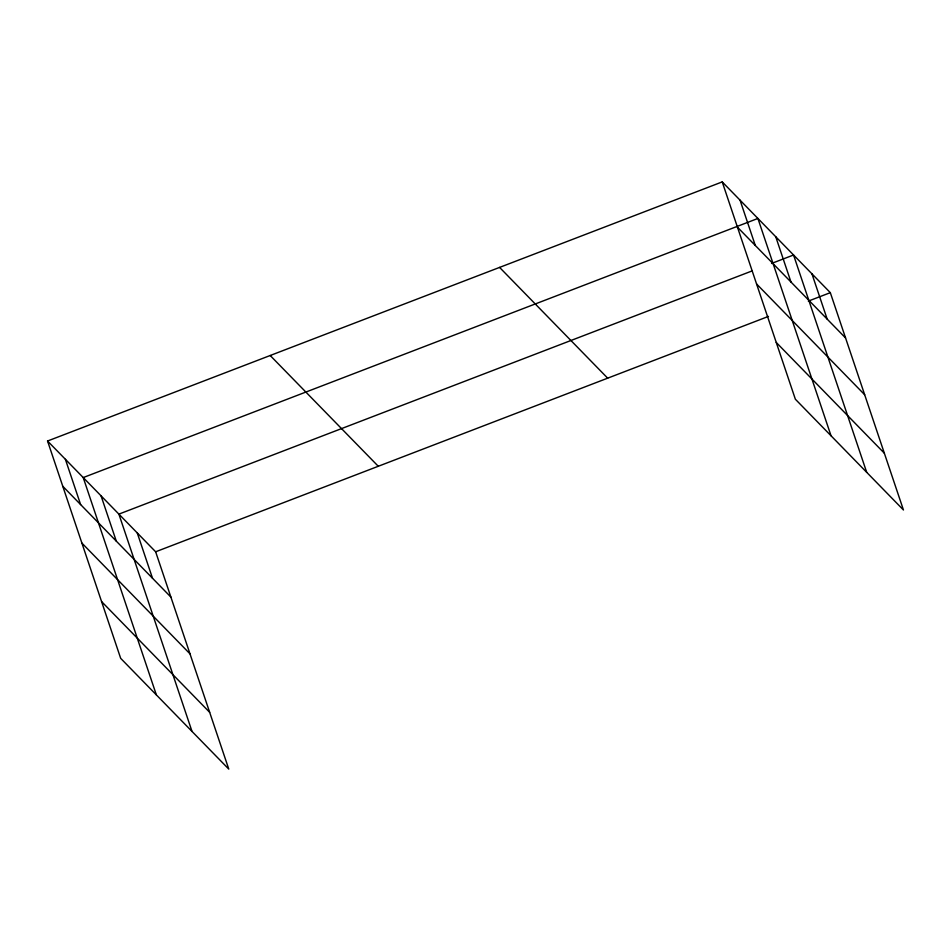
<?xml version="1.0" encoding="UTF-8"?>
<svg xmlns="http://www.w3.org/2000/svg" width="951" height="951" viewBox="0 0 951 951"><rect width="100%" height="100%" fill="white"/><g stroke="black" fill="none" stroke-linecap="round" stroke-linejoin="round"><path stroke-width="1.43" d="M47.55 441.014L155.643 551.782L228.775 769.097L120.682 658.342L47.55 441.014L722.225 181.903L830.318 292.658L903.45 509.986L795.357 399.218L722.225 181.903M752.336 270.833L118.887 514.122L192.019 731.438M771.57 263.451L793.562 254.999L866.694 472.326M155.643 551.782L768.467 316.41M808.326 301.11L830.318 292.658M737.465 227.194L845.558 337.95M756.568 283.957L864.661 394.724M776.254 342.455L884.347 453.211M499.584 267.409L607.677 378.165M270.191 355.508L378.284 466.275M62.79 486.306L170.883 597.073M81.893 543.08L189.986 653.836M101.579 601.567L209.672 712.323M811.94 273.829L827.18 319.12M775.731 236.728L790.97 282.019M831.031 435.772L757.899 218.457L83.224 477.568L156.356 694.884M740.056 200.174L755.296 245.465M137.265 532.952L152.505 578.244M101.056 495.851L116.295 541.131M65.381 459.297L80.621 504.589"/></g></svg>
